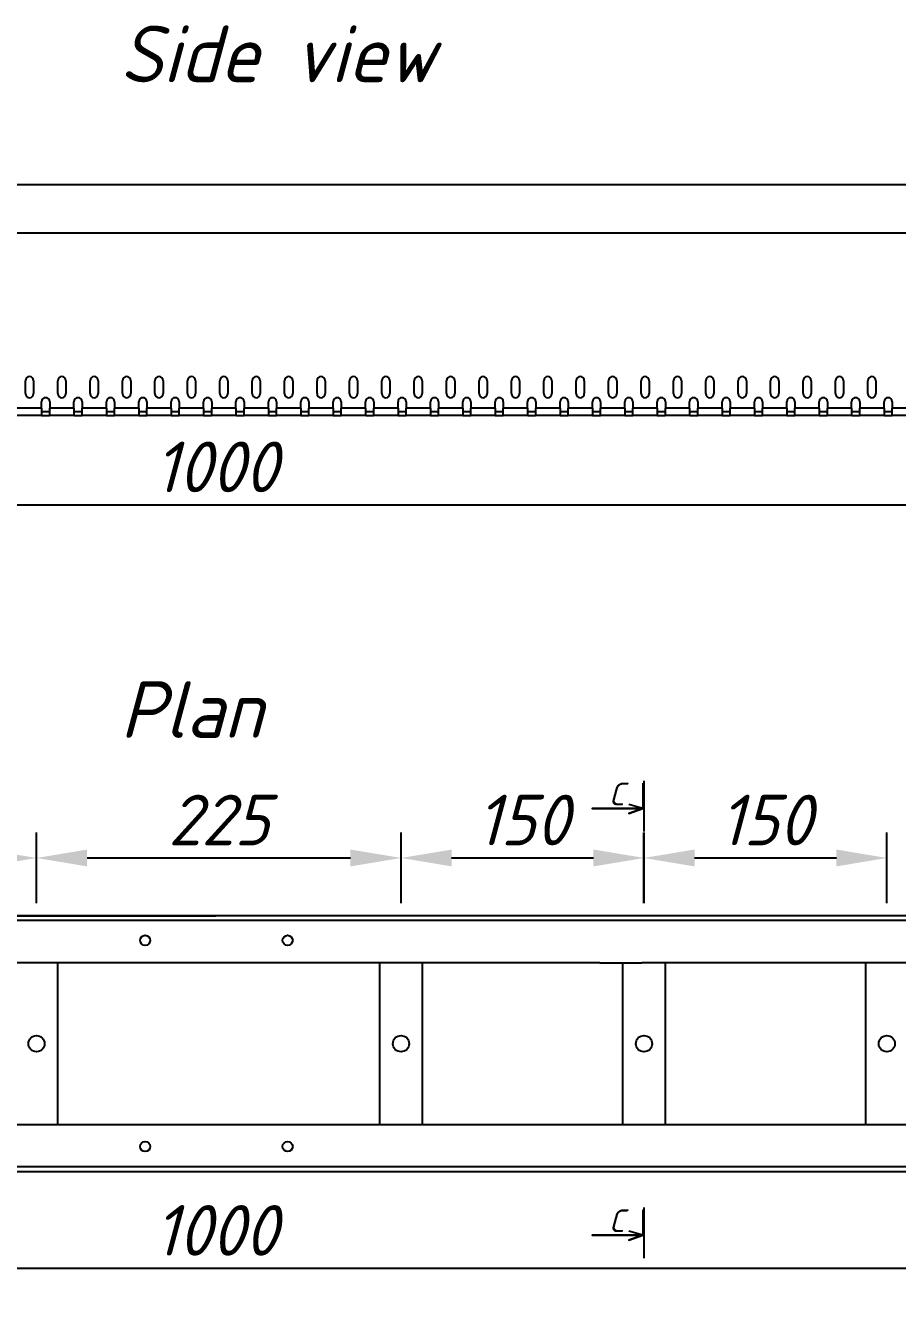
# Model space of a CAD drawing. Header units: millimetres. Extents: x 29006 to 29645, y 5570 to 5801.
# Drawn here: x 29202.9 to 29246, y 5603.5 to 5666.1 of the extents above; entities that cross this region are included whole.
import ezdxf

# ---------------------------------------------------------------- set-up
doc = ezdxf.new("R2010")
doc.units = ezdxf.units.MM
doc.linetypes.add('SLD-Сплошная', pattern=[0])
doc.styles.add('GOST-2.304_Type-B_italic', font='')
doc.styles.get('GOST-2.304_Type-B_italic').set_extended_font_data('GOST Common', italic=True)
doc.dimstyles.new('ISO-25', dxfattribs={"dimtxt": 2.5, "dimasz": 2.5, "dimexe": 1.25, "dimexo": 0.625, "dimtad": 1, "dimtoh": 1, "dimtxsty": 'GOST-2.304_Type-B_italic', "dimcen": 2.5, "dimadec": 0, "dimazin": 0, "dimtfac": 1, "dimtmove": 0, "dimatfit": 3, "dimfxl": 1, "dimarcsym": 0})

# ---------------------------------------------------------------- blocks, each defined once
blk = doc.blocks.new('*D7')
at = {"color": 0, "linetype": 'ByBlock', "lineweight": -2, "transparency": 16777216}
for p, q in [((29172.349, 5646.737), (29172.349, 5641.188)), ((29252.349, 5646.227), (29252.349, 5641.188)), ((29174.849, 5642.438), (29249.849, 5642.438))]:
    blk.add_line(p, q, dxfattribs=at)
at = {"color": 0, "linetype": 'ByBlock', "transparency": 16777216}
for points in [[(29174.849, 5642.855), (29174.849, 5642.021), (29172.349, 5642.438)], [(29249.849, 5642.855), (29249.849, 5642.021), (29252.349, 5642.438)]]:
    blk.add_solid(points, dxfattribs=at)
at = {"layer": 'Defpoints', "color": 0, "linetype": 'ByBlock', "transparency": 16777216}
for p in [(29172.349, 5647.362), (29252.349, 5646.852), (29252.349, 5642.438)]:
    blk.add_point(p, dxfattribs=at)
at = {"color": 0, "linetype": 'ByBlock', "transparency": 16777216, "insert": (29212.349, 5644.313), "char_height": 2.5, "attachment_point": 5, "style": 'GOST-2.304_Type-B_italic'}
blk.add_mtext('1000', dxfattribs=at)
blk = doc.blocks.new('*D8')
at = {"color": 0, "linetype": 'ByBlock', "lineweight": -2, "transparency": 16777216}
for p, q in [((29172.349, 5609.028), (29172.349, 5603.479)), ((29252.349, 5608.518), (29252.349, 5603.479)), ((29174.849, 5604.729), (29249.849, 5604.729))]:
    blk.add_line(p, q, dxfattribs=at)
at = {"color": 0, "linetype": 'ByBlock', "transparency": 16777216}
for points in [[(29174.849, 5605.145), (29174.849, 5604.312), (29172.349, 5604.729)], [(29249.849, 5605.145), (29249.849, 5604.312), (29252.349, 5604.729)]]:
    blk.add_solid(points, dxfattribs=at)
at = {"layer": 'Defpoints', "color": 0, "linetype": 'ByBlock', "transparency": 16777216}
for p in [(29172.349, 5609.653), (29252.349, 5609.143), (29252.349, 5604.729)]:
    blk.add_point(p, dxfattribs=at)
at = {"color": 0, "linetype": 'ByBlock', "transparency": 16777216, "insert": (29212.349, 5606.604), "char_height": 2.5, "attachment_point": 5, "style": 'GOST-2.304_Type-B_italic'}
blk.add_mtext('1000', dxfattribs=at)
blk = doc.blocks.new('*D11')
at = {"color": 0, "linetype": 'ByBlock', "lineweight": -2, "transparency": 16777216}
for p, q in [((29191.498, 5622.768), (29191.498, 5626.247)), ((29203.498, 5622.768), (29203.498, 5626.247)), ((29193.998, 5624.997), (29200.998, 5624.997))]:
    blk.add_line(p, q, dxfattribs=at)
at = {"color": 0, "linetype": 'ByBlock', "transparency": 16777216}
for points in [[(29193.998, 5625.414), (29193.998, 5624.58), (29191.498, 5624.997)], [(29200.998, 5625.414), (29200.998, 5624.58), (29203.498, 5624.997)]]:
    blk.add_solid(points, dxfattribs=at)
at = {"layer": 'Defpoints', "color": 0, "linetype": 'ByBlock', "transparency": 16777216}
for p in [(29203.498, 5624.997), (29191.498, 5622.143), (29203.498, 5622.143)]:
    blk.add_point(p, dxfattribs=at)
at = {"color": 0, "linetype": 'ByBlock', "transparency": 16777216, "insert": (29197.498, 5626.872), "char_height": 2.5, "attachment_point": 5, "style": 'GOST-2.304_Type-B_italic'}
blk.add_mtext('150', dxfattribs=at)
blk = doc.blocks.new('*D12')
at = {"color": 0, "linetype": 'ByBlock', "lineweight": -2, "transparency": 16777216}
for p, q in [((29221.498, 5622.768), (29221.498, 5626.247)), ((29233.498, 5622.768), (29233.498, 5626.247)), ((29223.998, 5624.997), (29230.998, 5624.997))]:
    blk.add_line(p, q, dxfattribs=at)
at = {"color": 0, "linetype": 'ByBlock', "transparency": 16777216}
for points in [[(29223.998, 5625.414), (29223.998, 5624.58), (29221.498, 5624.997)], [(29230.998, 5625.414), (29230.998, 5624.58), (29233.498, 5624.997)]]:
    blk.add_solid(points, dxfattribs=at)
at = {"layer": 'Defpoints', "color": 0, "linetype": 'ByBlock', "transparency": 16777216}
for p in [(29233.498, 5624.997), (29221.498, 5622.143), (29233.498, 5622.143)]:
    blk.add_point(p, dxfattribs=at)
at = {"color": 0, "linetype": 'ByBlock', "transparency": 16777216, "insert": (29227.498, 5626.872), "char_height": 2.5, "attachment_point": 5, "style": 'GOST-2.304_Type-B_italic'}
blk.add_mtext('150', dxfattribs=at)
blk = doc.blocks.new('*D13')
at = {"color": 0, "linetype": 'ByBlock', "lineweight": -2, "transparency": 16777216}
for p, q in [((29233.493, 5622.768), (29233.493, 5626.247)), ((29245.493, 5622.768), (29245.493, 5626.247)), ((29235.993, 5624.997), (29242.993, 5624.997))]:
    blk.add_line(p, q, dxfattribs=at)
at = {"color": 0, "linetype": 'ByBlock', "transparency": 16777216}
for points in [[(29235.993, 5625.414), (29235.993, 5624.58), (29233.493, 5624.997)], [(29242.993, 5625.414), (29242.993, 5624.58), (29245.493, 5624.997)]]:
    blk.add_solid(points, dxfattribs=at)
at = {"layer": 'Defpoints', "color": 0, "linetype": 'ByBlock', "transparency": 16777216}
for p in [(29245.493, 5624.997), (29233.493, 5622.143), (29245.493, 5622.143)]:
    blk.add_point(p, dxfattribs=at)
at = {"color": 0, "linetype": 'ByBlock', "transparency": 16777216, "insert": (29239.493, 5626.872), "char_height": 2.5, "attachment_point": 5, "style": 'GOST-2.304_Type-B_italic'}
blk.add_mtext('150', dxfattribs=at)
blk = doc.blocks.new('*D14')
at = {"color": 0, "linetype": 'ByBlock', "lineweight": -2, "transparency": 16777216}
for p, q in [((29203.498, 5622.768), (29203.498, 5626.247)), ((29221.498, 5622.768), (29221.498, 5626.247)), ((29205.998, 5624.997), (29218.998, 5624.997))]:
    blk.add_line(p, q, dxfattribs=at)
at = {"color": 0, "linetype": 'ByBlock', "transparency": 16777216}
for points in [[(29205.998, 5625.414), (29205.998, 5624.58), (29203.498, 5624.997)], [(29218.998, 5625.414), (29218.998, 5624.58), (29221.498, 5624.997)]]:
    blk.add_solid(points, dxfattribs=at)
at = {"layer": 'Defpoints', "color": 0, "linetype": 'ByBlock', "transparency": 16777216}
for p in [(29221.498, 5624.997), (29203.498, 5622.143), (29221.498, 5622.143)]:
    blk.add_point(p, dxfattribs=at)
at = {"color": 0, "linetype": 'ByBlock', "transparency": 16777216, "insert": (29212.498, 5626.872), "char_height": 2.5, "attachment_point": 5, "style": 'GOST-2.304_Type-B_italic'}
blk.add_mtext('225', dxfattribs=at)

msp = doc.modelspace()

# ---------------------------------------------------------------- linework, layer by layer
at = {"color": 0, "linetype": 'Continuous'}
for p, q in [((29252.349, 5658.252), (29172.349, 5658.252)), ((29252.349, 5655.852), (29172.349, 5655.852)), ((29202.949, 5647.932), (29202.949, 5648.572)), ((29203.349, 5648.572), (29203.349, 5647.932)), ((29204.549, 5647.932), (29204.549, 5648.572)), ((29204.949, 5648.572), (29204.949, 5647.932)), ((29206.149, 5647.932), (29206.149, 5648.572)), ((29206.549, 5648.572), (29206.549, 5647.932)), ((29207.749, 5647.932), (29207.749, 5648.572)), ((29208.149, 5648.572), (29208.149, 5647.932)), ((29209.349, 5647.932), (29209.349, 5648.572)), ((29209.749, 5648.572), (29209.749, 5647.932)), ((29210.949, 5647.932), (29210.949, 5648.572)), ((29211.349, 5648.572), (29211.349, 5647.932)), ((29212.549, 5647.932), (29212.549, 5648.572)), ((29212.949, 5648.572), (29212.949, 5647.932)), ((29214.149, 5647.932), (29214.149, 5648.572)), ((29214.549, 5648.572), (29214.549, 5647.932)), ((29215.749, 5647.932), (29215.749, 5648.572)), ((29216.149, 5648.572), (29216.149, 5647.932)), ((29217.349, 5647.932), (29217.349, 5648.572)), ((29217.749, 5648.572), (29217.749, 5647.932)), ((29218.949, 5647.932), (29218.949, 5648.572)), ((29219.349, 5648.572), (29219.349, 5647.932)), ((29220.549, 5647.932), (29220.549, 5648.572)), ((29220.949, 5648.572), (29220.949, 5647.932)), ((29222.149, 5647.932), (29222.149, 5648.572)), ((29222.549, 5648.572), (29222.549, 5647.932)), ((29223.749, 5647.932), (29223.749, 5648.572)), ((29224.149, 5648.572), (29224.149, 5647.932)), ((29225.349, 5647.932), (29225.349, 5648.572)), ((29225.749, 5648.572), (29225.749, 5647.932)), ((29226.949, 5647.932), (29226.949, 5648.572)), ((29227.349, 5648.572), (29227.349, 5647.932)), ((29228.549, 5647.932), (29228.549, 5648.572)), ((29228.949, 5648.572), (29228.949, 5647.932)), ((29230.149, 5647.932), (29230.149, 5648.572)), ((29230.549, 5648.572), (29230.549, 5647.932)), ((29231.749, 5647.932), (29231.749, 5648.572)), ((29232.149, 5648.572), (29232.149, 5647.932)), ((29233.349, 5647.932), (29233.349, 5648.572)), ((29233.749, 5648.572), (29233.749, 5647.932)), ((29234.949, 5647.932), (29234.949, 5648.572)), ((29235.349, 5648.572), (29235.349, 5647.932)), ((29236.549, 5647.932), (29236.549, 5648.572)), ((29236.949, 5648.572), (29236.949, 5647.932)), ((29238.149, 5647.932), (29238.149, 5648.572)), ((29238.549, 5648.572), (29238.549, 5647.932)), ((29239.749, 5647.932), (29239.749, 5648.572)), ((29240.149, 5648.572), (29240.149, 5647.932)), ((29241.349, 5647.932), (29241.349, 5648.572)), ((29241.749, 5648.572), (29241.749, 5647.932)), ((29242.949, 5647.932), (29242.949, 5648.572)), ((29243.349, 5648.572), (29243.349, 5647.932)), ((29244.549, 5647.932), (29244.549, 5648.572)), ((29244.949, 5648.572), (29244.949, 5647.932)), ((29203.749, 5647.212), (29202.549, 5647.212)), ((29203.749, 5647.212), (29203.749, 5647.532)), ((29203.749, 5647.212), (29203.749, 5646.892)), ((29204.149, 5647.532), (29204.149, 5647.212)), ((29205.349, 5647.212), (29204.149, 5647.212)), ((29204.149, 5646.892), (29204.149, 5647.212)), ((29205.349, 5647.212), (29205.349, 5647.532)), ((29205.349, 5647.212), (29205.349, 5646.892)), ((29205.749, 5647.532), (29205.749, 5647.212)), ((29206.949, 5647.212), (29205.749, 5647.212)), ((29205.749, 5646.892), (29205.749, 5647.212)), ((29206.949, 5647.212), (29206.949, 5647.532)), ((29206.949, 5647.212), (29206.949, 5646.892)), ((29207.349, 5647.532), (29207.349, 5647.212)), ((29208.549, 5647.212), (29207.349, 5647.212)), ((29207.349, 5646.892), (29207.349, 5647.212)), ((29208.549, 5647.212), (29208.549, 5647.532)), ((29208.549, 5647.212), (29208.549, 5646.892)), ((29208.949, 5647.532), (29208.949, 5647.212)), ((29210.149, 5647.212), (29208.949, 5647.212)), ((29208.949, 5646.892), (29208.949, 5647.212)), ((29210.149, 5647.212), (29210.149, 5647.532)), ((29210.149, 5647.212), (29210.149, 5646.892)), ((29210.549, 5647.532), (29210.549, 5647.212)), ((29211.749, 5647.212), (29210.549, 5647.212)), ((29210.549, 5646.892), (29210.549, 5647.212)), ((29211.749, 5647.212), (29211.749, 5647.532)), ((29211.749, 5647.212), (29211.749, 5646.892)), ((29212.149, 5647.532), (29212.149, 5647.212)), ((29213.349, 5647.212), (29212.149, 5647.212)), ((29212.149, 5646.892), (29212.149, 5647.212)), ((29213.349, 5647.212), (29213.349, 5647.532)), ((29213.349, 5647.212), (29213.349, 5646.892)), ((29213.749, 5647.532), (29213.749, 5647.212)), ((29214.949, 5647.212), (29213.749, 5647.212)), ((29213.749, 5646.892), (29213.749, 5647.212)), ((29214.949, 5647.212), (29214.949, 5647.532)), ((29214.949, 5647.212), (29214.949, 5646.892)), ((29215.349, 5647.532), (29215.349, 5647.212)), ((29216.549, 5647.212), (29215.349, 5647.212)), ((29215.349, 5646.892), (29215.349, 5647.212)), ((29216.549, 5647.212), (29216.549, 5647.532)), ((29216.549, 5647.212), (29216.549, 5646.892)), ((29216.949, 5647.532), (29216.949, 5647.212)), ((29218.149, 5647.212), (29216.949, 5647.212)), ((29216.949, 5646.892), (29216.949, 5647.212)), ((29218.149, 5647.212), (29218.149, 5647.532)), ((29218.149, 5647.212), (29218.149, 5646.892)), ((29218.549, 5647.532), (29218.549, 5647.212)), ((29219.749, 5647.212), (29218.549, 5647.212)), ((29218.549, 5646.892), (29218.549, 5647.212)), ((29219.749, 5647.212), (29219.749, 5647.532)), ((29219.749, 5647.212), (29219.749, 5646.892)), ((29220.149, 5647.532), (29220.149, 5647.212)), ((29221.349, 5647.212), (29220.149, 5647.212)), ((29220.149, 5646.892), (29220.149, 5647.212)), ((29221.349, 5647.212), (29221.349, 5647.532)), ((29221.349, 5647.212), (29221.349, 5646.892)), ((29221.749, 5647.532), (29221.749, 5647.212)), ((29222.949, 5647.212), (29221.749, 5647.212)), ((29221.749, 5646.892), (29221.749, 5647.212)), ((29222.949, 5647.212), (29222.949, 5647.532)), ((29222.949, 5647.212), (29222.949, 5646.892)), ((29223.349, 5647.532), (29223.349, 5647.212)), ((29224.549, 5647.212), (29223.349, 5647.212)), ((29223.349, 5646.892), (29223.349, 5647.212)), ((29224.549, 5647.212), (29224.549, 5647.532)), ((29224.549, 5647.212), (29224.549, 5646.892)), ((29224.949, 5647.532), (29224.949, 5647.212)), ((29226.149, 5647.212), (29224.949, 5647.212)), ((29224.949, 5646.892), (29224.949, 5647.212)), ((29226.149, 5647.212), (29226.149, 5647.532)), ((29226.149, 5647.212), (29226.149, 5646.892)), ((29226.549, 5647.532), (29226.549, 5647.212)), ((29227.749, 5647.212), (29226.549, 5647.212)), ((29226.549, 5646.892), (29226.549, 5647.212)), ((29227.749, 5647.212), (29227.749, 5647.532)), ((29227.749, 5647.212), (29227.749, 5646.892)), ((29228.149, 5647.532), (29228.149, 5647.212)), ((29229.349, 5647.212), (29228.149, 5647.212)), ((29228.149, 5646.892), (29228.149, 5647.212)), ((29229.349, 5647.212), (29229.349, 5647.532)), ((29229.349, 5647.212), (29229.349, 5646.892)), ((29229.749, 5647.532), (29229.749, 5647.212)), ((29230.949, 5647.212), (29229.749, 5647.212)), ((29229.749, 5646.892), (29229.749, 5647.212)), ((29230.949, 5647.212), (29230.949, 5647.532)), ((29230.949, 5647.212), (29230.949, 5646.892)), ((29231.349, 5647.532), (29231.349, 5647.212)), ((29232.549, 5647.212), (29231.349, 5647.212)), ((29231.349, 5646.892), (29231.349, 5647.212)), ((29232.549, 5647.212), (29232.549, 5647.532)), ((29232.549, 5647.212), (29232.549, 5646.892)), ((29232.949, 5647.532), (29232.949, 5647.212)), ((29234.149, 5647.212), (29232.949, 5647.212)), ((29232.949, 5646.892), (29232.949, 5647.212)), ((29234.149, 5647.212), (29234.149, 5647.532)), ((29234.149, 5647.212), (29234.149, 5646.892)), ((29234.549, 5647.532), (29234.549, 5647.212)), ((29235.749, 5647.212), (29234.549, 5647.212)), ((29234.549, 5646.892), (29234.549, 5647.212)), ((29235.749, 5647.212), (29235.749, 5647.532)), ((29235.749, 5647.212), (29235.749, 5646.892)), ((29236.149, 5647.532), (29236.149, 5647.212)), ((29237.349, 5647.212), (29236.149, 5647.212)), ((29236.149, 5646.892), (29236.149, 5647.212)), ((29237.349, 5647.212), (29237.349, 5647.532)), ((29237.349, 5647.212), (29237.349, 5646.892)), ((29237.749, 5647.532), (29237.749, 5647.212)), ((29238.949, 5647.212), (29237.749, 5647.212)), ((29237.749, 5646.892), (29237.749, 5647.212)), ((29238.949, 5647.212), (29238.949, 5647.532)), ((29238.949, 5647.212), (29238.949, 5646.892)), ((29239.349, 5647.532), (29239.349, 5647.212)), ((29240.549, 5647.212), (29239.349, 5647.212)), ((29239.349, 5646.892), (29239.349, 5647.212)), ((29240.549, 5647.212), (29240.549, 5647.532)), ((29240.549, 5647.212), (29240.549, 5646.892)), ((29240.949, 5647.532), (29240.949, 5647.212)), ((29242.149, 5647.212), (29240.949, 5647.212)), ((29240.949, 5646.892), (29240.949, 5647.212)), ((29242.149, 5647.212), (29242.149, 5647.532)), ((29242.149, 5647.212), (29242.149, 5646.892)), ((29242.549, 5647.532), (29242.549, 5647.212)), ((29243.749, 5647.212), (29242.549, 5647.212)), ((29242.549, 5646.892), (29242.549, 5647.212)), ((29243.749, 5647.212), (29243.749, 5647.532)), ((29243.749, 5647.212), (29243.749, 5646.892)), ((29244.149, 5647.532), (29244.149, 5647.212)), ((29245.349, 5647.212), (29244.149, 5647.212)), ((29244.149, 5646.892), (29244.149, 5647.212)), ((29245.349, 5647.212), (29245.349, 5647.532)), ((29245.349, 5647.212), (29245.349, 5646.892)), ((29245.749, 5647.532), (29245.749, 5647.212)), ((29246.949, 5647.212), (29245.749, 5647.212)), ((29245.749, 5646.892), (29245.749, 5647.212)), ((29203.753, 5646.852), (29202.545, 5646.852)), ((29203.749, 5647.052), (29204.149, 5647.052)), ((29203.753, 5646.852), (29204.145, 5646.852)), ((29205.353, 5646.852), (29204.145, 5646.852)), ((29205.349, 5647.052), (29205.749, 5647.052)), ((29205.353, 5646.852), (29205.745, 5646.852)), ((29206.953, 5646.852), (29205.745, 5646.852)), ((29206.949, 5647.052), (29207.349, 5647.052)), ((29206.953, 5646.852), (29207.345, 5646.852)), ((29208.553, 5646.852), (29207.345, 5646.852)), ((29208.549, 5647.052), (29208.949, 5647.052)), ((29208.553, 5646.852), (29208.945, 5646.852)), ((29210.153, 5646.852), (29208.945, 5646.852)), ((29210.149, 5647.052), (29210.549, 5647.052)), ((29210.153, 5646.852), (29210.545, 5646.852)), ((29211.753, 5646.852), (29210.545, 5646.852)), ((29211.749, 5647.052), (29212.149, 5647.052)), ((29211.753, 5646.852), (29212.145, 5646.852)), ((29213.353, 5646.852), (29212.145, 5646.852)), ((29213.349, 5647.052), (29213.749, 5647.052)), ((29213.353, 5646.852), (29213.745, 5646.852)), ((29214.953, 5646.852), (29213.745, 5646.852)), ((29214.949, 5647.052), (29215.349, 5647.052)), ((29214.953, 5646.852), (29215.345, 5646.852)), ((29216.553, 5646.852), (29215.345, 5646.852)), ((29216.549, 5647.052), (29216.949, 5647.052)), ((29216.553, 5646.852), (29216.945, 5646.852)), ((29218.153, 5646.852), (29216.945, 5646.852)), ((29218.149, 5647.052), (29218.549, 5647.052)), ((29218.153, 5646.852), (29218.545, 5646.852)), ((29219.753, 5646.852), (29218.545, 5646.852)), ((29219.749, 5647.052), (29220.149, 5647.052)), ((29219.753, 5646.852), (29220.145, 5646.852)), ((29221.353, 5646.852), (29220.145, 5646.852)), ((29221.349, 5647.052), (29221.749, 5647.052)), ((29221.353, 5646.852), (29221.745, 5646.852)), ((29222.953, 5646.852), (29221.745, 5646.852)), ((29222.949, 5647.052), (29223.349, 5647.052)), ((29222.953, 5646.852), (29223.345, 5646.852)), ((29224.553, 5646.852), (29223.345, 5646.852)), ((29224.549, 5647.052), (29224.949, 5647.052)), ((29224.553, 5646.852), (29224.945, 5646.852)), ((29226.153, 5646.852), (29224.945, 5646.852)), ((29226.149, 5647.052), (29226.549, 5647.052)), ((29226.153, 5646.852), (29226.545, 5646.852)), ((29227.753, 5646.852), (29226.545, 5646.852)), ((29227.749, 5647.052), (29228.149, 5647.052)), ((29227.753, 5646.852), (29228.145, 5646.852)), ((29229.353, 5646.852), (29228.145, 5646.852)), ((29229.349, 5647.052), (29229.749, 5647.052)), ((29229.353, 5646.852), (29229.745, 5646.852)), ((29230.953, 5646.852), (29229.745, 5646.852)), ((29230.949, 5647.052), (29231.349, 5647.052)), ((29230.953, 5646.852), (29231.345, 5646.852)), ((29232.553, 5646.852), (29231.345, 5646.852)), ((29232.549, 5647.052), (29232.949, 5647.052)), ((29232.553, 5646.852), (29232.945, 5646.852)), ((29234.153, 5646.852), (29232.945, 5646.852)), ((29234.149, 5647.052), (29234.549, 5647.052)), ((29234.153, 5646.852), (29234.545, 5646.852)), ((29235.753, 5646.852), (29234.545, 5646.852)), ((29235.749, 5647.052), (29236.149, 5647.052)), ((29235.753, 5646.852), (29236.145, 5646.852)), ((29237.353, 5646.852), (29236.145, 5646.852)), ((29237.349, 5647.052), (29237.749, 5647.052)), ((29237.353, 5646.852), (29237.745, 5646.852)), ((29238.953, 5646.852), (29237.745, 5646.852)), ((29238.949, 5647.052), (29239.349, 5647.052)), ((29238.953, 5646.852), (29239.345, 5646.852)), ((29240.553, 5646.852), (29239.345, 5646.852)), ((29240.549, 5647.052), (29240.949, 5647.052)), ((29240.553, 5646.852), (29240.945, 5646.852)), ((29242.153, 5646.852), (29240.945, 5646.852)), ((29242.149, 5647.052), (29242.549, 5647.052)), ((29242.153, 5646.852), (29242.545, 5646.852)), ((29243.753, 5646.852), (29242.545, 5646.852)), ((29243.749, 5647.052), (29244.149, 5647.052)), ((29243.753, 5646.852), (29244.145, 5646.852)), ((29245.353, 5646.852), (29244.145, 5646.852)), ((29245.349, 5647.052), (29245.749, 5647.052)), ((29245.353, 5646.852), (29245.745, 5646.852)), ((29246.953, 5646.852), (29245.745, 5646.852))]:
    msp.add_line(p, q, dxfattribs=at)
at = {"color": 0, "linetype": 'SLD-Сплошная'}
for p, q in [((29252.349, 5622.143), (29172.349, 5622.143)), ((29252.109, 5621.903), (29172.589, 5621.903)), ((29231.309, 5619.823), (29193.389, 5619.823)), ((29204.538, 5619.823), (29204.538, 5611.823)), ((29220.458, 5611.823), (29220.458, 5619.823)), ((29222.538, 5619.823), (29222.538, 5611.823)), ((29231.309, 5619.823), (29233.389, 5619.823)), ((29232.453, 5611.823), (29232.453, 5619.823)), ((29252.349, 5619.823), (29233.389, 5619.823)), ((29234.533, 5619.823), (29234.533, 5611.823)), ((29244.451, 5611.823), (29244.451, 5619.823)), ((29231.309, 5611.823), (29193.389, 5611.823)), ((29233.389, 5611.823), (29231.309, 5611.823)), ((29252.349, 5611.823), (29233.389, 5611.823)), ((29252.109, 5609.743), (29172.589, 5609.743)), ((29252.349, 5609.503), (29172.349, 5609.503))]:
    msp.add_line(p, q, dxfattribs=at)
at = {"color": 0}
msp.add_line((29172.349, 5622.143), (29212.349, 5622.143), dxfattribs=at)
at = {"color": 0, "linetype": 'ByBlock'}
for points in [[(29233.43, 5628.689), (29233.43, 5627.439), (29230.93, 5627.439), (29233.43, 5627.439), (29232.749, 5627.198), (29233.43, 5627.439), (29232.749, 5627.643)], [(29233.491, 5628.809), (29233.491, 5626.309)], [(29233.491, 5628.809), (29233.491, 5626.309)], [(29233.43, 5607.611), (29233.43, 5606.361), (29230.93, 5606.361), (29233.43, 5606.361), (29232.749, 5606.12), (29233.43, 5606.361), (29232.749, 5606.565)], [(29233.491, 5607.731), (29233.491, 5605.231)], [(29233.491, 5607.731), (29233.491, 5605.231)]]:
    msp.add_lwpolyline(points, dxfattribs=at)
at = {"color": 0, "linetype": 'SLD-Сплошная'}
for centre, radius in [((29208.866, 5620.928), 0.25), ((29215.9, 5620.928), 0.25), ((29203.498, 5615.823), 0.4), ((29221.498, 5615.823), 0.4), ((29233.493, 5615.823), 0.4), ((29245.488, 5615.823), 0.4), ((29208.866, 5610.742), 0.25), ((29215.9, 5610.742), 0.25)]:
    msp.add_circle(centre, radius, dxfattribs=at)
at = {"color": 0, "linetype": 'Continuous'}
for centre, start, end in [((29203.149, 5648.572), 0, 180), ((29204.749, 5648.572), 0, 180), ((29206.349, 5648.572), 0, 180), ((29207.949, 5648.572), 0, 180), ((29209.549, 5648.572), 0, 180), ((29211.149, 5648.572), 0, 180), ((29212.749, 5648.572), 0, 180), ((29214.349, 5648.572), 0, 180), ((29215.949, 5648.572), 0, 180), ((29217.549, 5648.572), 0, 180), ((29219.149, 5648.572), 0, 180), ((29220.749, 5648.572), 0, 180), ((29222.349, 5648.572), 0, 180), ((29223.949, 5648.572), 0, 180), ((29225.549, 5648.572), 0, 180), ((29227.149, 5648.572), 0, 180), ((29228.749, 5648.572), 0, 180), ((29230.349, 5648.572), 0, 180), ((29231.949, 5648.572), 0, 180), ((29233.549, 5648.572), 0, 180), ((29235.149, 5648.572), 0, 180), ((29236.749, 5648.572), 0, 180), ((29238.349, 5648.572), 0, 180), ((29239.949, 5648.572), 0, 180), ((29241.549, 5648.572), 0, 180), ((29243.149, 5648.572), 0, 180), ((29244.749, 5648.572), 0, 180), ((29203.149, 5647.932), 180, 0), ((29204.749, 5647.932), 180, 0), ((29206.349, 5647.932), 180, 0), ((29207.949, 5647.932), 180, 0), ((29209.549, 5647.932), 180, 0), ((29211.149, 5647.932), 180, 0), ((29212.749, 5647.932), 180, 0), ((29214.349, 5647.932), 180, 0), ((29215.949, 5647.932), 180, 0), ((29217.549, 5647.932), 180, 0), ((29219.149, 5647.932), 180, 0), ((29220.749, 5647.932), 180, 0), ((29222.349, 5647.932), 180, 0), ((29223.949, 5647.932), 180, 0), ((29225.549, 5647.932), 180, 0), ((29227.149, 5647.932), 180, 0), ((29228.749, 5647.932), 180, 0), ((29230.349, 5647.932), 180, 0), ((29231.949, 5647.932), 180, 0), ((29233.549, 5647.932), 180, 0), ((29235.149, 5647.932), 180, 0), ((29236.749, 5647.932), 180, 0), ((29238.349, 5647.932), 180, 0), ((29239.949, 5647.932), 180, 0), ((29241.549, 5647.932), 180, 0), ((29243.149, 5647.932), 180, 0), ((29244.749, 5647.932), 180, 0), ((29203.949, 5647.532), 0, 180), ((29205.549, 5647.532), 0, 180), ((29207.149, 5647.532), 0, 180), ((29208.749, 5647.532), 0, 180), ((29210.349, 5647.532), 0, 180), ((29211.949, 5647.532), 0, 180), ((29213.549, 5647.532), 0, 180), ((29215.149, 5647.532), 0, 180), ((29216.749, 5647.532), 0, 180), ((29218.349, 5647.532), 0, 180), ((29219.949, 5647.532), 0, 180), ((29221.549, 5647.532), 0, 180), ((29223.149, 5647.532), 0, 180), ((29224.749, 5647.532), 0, 180), ((29226.349, 5647.532), 0, 180), ((29227.949, 5647.532), 0, 180), ((29229.549, 5647.532), 0, 180), ((29231.149, 5647.532), 0, 180), ((29232.749, 5647.532), 0, 180), ((29234.349, 5647.532), 0, 180), ((29235.949, 5647.532), 0, 180), ((29237.549, 5647.532), 0, 180), ((29239.149, 5647.532), 0, 180), ((29240.749, 5647.532), 0, 180), ((29242.349, 5647.532), 0, 180), ((29243.949, 5647.532), 0, 180), ((29245.549, 5647.532), 0, 180)]:
    msp.add_arc(centre, 0.2, start, end, dxfattribs=at)
for points, knots in [([(29203.749, 5646.892), (29203.749, 5646.879), (29203.75, 5646.869), (29203.752, 5646.855), (29203.753, 5646.852), (29203.753, 5646.852)], [0, 0, 0, 0, 0.5, 0.5, 1, 1, 1, 1]), ([(29204.145, 5646.852), (29204.145, 5646.852), (29204.146, 5646.855), (29204.147, 5646.865), (29204.148, 5646.87), (29204.149, 5646.88), (29204.149, 5646.885), (29204.149, 5646.892)], [0, 0, 0, 0, 0.5, 0.5, 0.75, 0.75, 1, 1, 1, 1]), ([(29205.349, 5646.892), (29205.349, 5646.879), (29205.35, 5646.869), (29205.352, 5646.855), (29205.353, 5646.852), (29205.353, 5646.852)], [0, 0, 0, 0, 0.5, 0.5, 1, 1, 1, 1]), ([(29205.745, 5646.852), (29205.745, 5646.852), (29205.746, 5646.855), (29205.747, 5646.865), (29205.748, 5646.87), (29205.749, 5646.88), (29205.749, 5646.885), (29205.749, 5646.892)], [0, 0, 0, 0, 0.5, 0.5, 0.75, 0.75, 1, 1, 1, 1]), ([(29206.949, 5646.892), (29206.949, 5646.879), (29206.95, 5646.869), (29206.952, 5646.855), (29206.953, 5646.852), (29206.953, 5646.852)], [0, 0, 0, 0, 0.5, 0.5, 1, 1, 1, 1]), ([(29207.345, 5646.852), (29207.345, 5646.852), (29207.346, 5646.855), (29207.347, 5646.865), (29207.348, 5646.87), (29207.349, 5646.88), (29207.349, 5646.885), (29207.349, 5646.892)], [0, 0, 0, 0, 0.5, 0.5, 0.75, 0.75, 1, 1, 1, 1]), ([(29208.549, 5646.892), (29208.549, 5646.879), (29208.55, 5646.869), (29208.552, 5646.855), (29208.553, 5646.852), (29208.553, 5646.852)], [0, 0, 0, 0, 0.5, 0.5, 1, 1, 1, 1]), ([(29208.945, 5646.852), (29208.945, 5646.852), (29208.946, 5646.855), (29208.947, 5646.865), (29208.948, 5646.87), (29208.949, 5646.88), (29208.949, 5646.885), (29208.949, 5646.892)], [0, 0, 0, 0, 0.5, 0.5, 0.75, 0.75, 1, 1, 1, 1]), ([(29210.149, 5646.892), (29210.149, 5646.879), (29210.15, 5646.869), (29210.152, 5646.855), (29210.153, 5646.852), (29210.153, 5646.852)], [0, 0, 0, 0, 0.5, 0.5, 1, 1, 1, 1]), ([(29210.545, 5646.852), (29210.545, 5646.852), (29210.546, 5646.855), (29210.547, 5646.865), (29210.548, 5646.87), (29210.549, 5646.88), (29210.549, 5646.885), (29210.549, 5646.892)], [0, 0, 0, 0, 0.5, 0.5, 0.75, 0.75, 1, 1, 1, 1]), ([(29211.749, 5646.892), (29211.749, 5646.879), (29211.75, 5646.869), (29211.752, 5646.855), (29211.753, 5646.852), (29211.753, 5646.852)], [0, 0, 0, 0, 0.5, 0.5, 1, 1, 1, 1]), ([(29212.145, 5646.852), (29212.145, 5646.852), (29212.146, 5646.855), (29212.147, 5646.865), (29212.148, 5646.87), (29212.149, 5646.88), (29212.149, 5646.885), (29212.149, 5646.892)], [0, 0, 0, 0, 0.5, 0.5, 0.75, 0.75, 1, 1, 1, 1]), ([(29213.349, 5646.892), (29213.349, 5646.879), (29213.35, 5646.869), (29213.352, 5646.855), (29213.353, 5646.852), (29213.353, 5646.852)], [0, 0, 0, 0, 0.5, 0.5, 1, 1, 1, 1]), ([(29213.745, 5646.852), (29213.745, 5646.852), (29213.746, 5646.855), (29213.747, 5646.865), (29213.748, 5646.87), (29213.749, 5646.88), (29213.749, 5646.885), (29213.749, 5646.892)], [0, 0, 0, 0, 0.5, 0.5, 0.75, 0.75, 1, 1, 1, 1]), ([(29214.949, 5646.892), (29214.949, 5646.879), (29214.95, 5646.869), (29214.952, 5646.855), (29214.953, 5646.852), (29214.953, 5646.852)], [0, 0, 0, 0, 0.5, 0.5, 1, 1, 1, 1]), ([(29215.345, 5646.852), (29215.345, 5646.852), (29215.346, 5646.855), (29215.347, 5646.865), (29215.348, 5646.87), (29215.349, 5646.88), (29215.349, 5646.885), (29215.349, 5646.892)], [0, 0, 0, 0, 0.5, 0.5, 0.75, 0.75, 1, 1, 1, 1]), ([(29216.549, 5646.892), (29216.549, 5646.879), (29216.55, 5646.869), (29216.552, 5646.855), (29216.553, 5646.852), (29216.553, 5646.852)], [0, 0, 0, 0, 0.5, 0.5, 1, 1, 1, 1]), ([(29216.945, 5646.852), (29216.945, 5646.852), (29216.946, 5646.855), (29216.947, 5646.865), (29216.948, 5646.87), (29216.949, 5646.88), (29216.949, 5646.885), (29216.949, 5646.892)], [0, 0, 0, 0, 0.5, 0.5, 0.75, 0.75, 1, 1, 1, 1]), ([(29218.149, 5646.892), (29218.149, 5646.879), (29218.15, 5646.869), (29218.152, 5646.855), (29218.153, 5646.852), (29218.153, 5646.852)], [0, 0, 0, 0, 0.5, 0.5, 1, 1, 1, 1]), ([(29218.545, 5646.852), (29218.545, 5646.852), (29218.546, 5646.855), (29218.547, 5646.865), (29218.548, 5646.87), (29218.549, 5646.88), (29218.549, 5646.885), (29218.549, 5646.892)], [0, 0, 0, 0, 0.5, 0.5, 0.75, 0.75, 1, 1, 1, 1]), ([(29219.749, 5646.892), (29219.749, 5646.879), (29219.75, 5646.869), (29219.752, 5646.855), (29219.753, 5646.852), (29219.753, 5646.852)], [0, 0, 0, 0, 0.5, 0.5, 1, 1, 1, 1]), ([(29220.145, 5646.852), (29220.145, 5646.852), (29220.146, 5646.855), (29220.147, 5646.865), (29220.148, 5646.87), (29220.149, 5646.88), (29220.149, 5646.885), (29220.149, 5646.892)], [0, 0, 0, 0, 0.5, 0.5, 0.75, 0.75, 1, 1, 1, 1]), ([(29221.349, 5646.892), (29221.349, 5646.879), (29221.35, 5646.869), (29221.352, 5646.855), (29221.353, 5646.852), (29221.353, 5646.852)], [0, 0, 0, 0, 0.5, 0.5, 1, 1, 1, 1]), ([(29221.745, 5646.852), (29221.745, 5646.852), (29221.746, 5646.855), (29221.747, 5646.865), (29221.748, 5646.87), (29221.749, 5646.88), (29221.749, 5646.885), (29221.749, 5646.892)], [0, 0, 0, 0, 0.5, 0.5, 0.75, 0.75, 1, 1, 1, 1]), ([(29222.949, 5646.892), (29222.949, 5646.879), (29222.95, 5646.869), (29222.952, 5646.855), (29222.953, 5646.852), (29222.953, 5646.852)], [0, 0, 0, 0, 0.5, 0.5, 1, 1, 1, 1]), ([(29223.345, 5646.852), (29223.345, 5646.852), (29223.346, 5646.855), (29223.347, 5646.865), (29223.348, 5646.87), (29223.349, 5646.88), (29223.349, 5646.885), (29223.349, 5646.892)], [0, 0, 0, 0, 0.5, 0.5, 0.75, 0.75, 1, 1, 1, 1]), ([(29224.549, 5646.892), (29224.549, 5646.879), (29224.55, 5646.869), (29224.552, 5646.855), (29224.553, 5646.852), (29224.553, 5646.852)], [0, 0, 0, 0, 0.5, 0.5, 1, 1, 1, 1]), ([(29224.945, 5646.852), (29224.945, 5646.852), (29224.946, 5646.855), (29224.947, 5646.865), (29224.948, 5646.87), (29224.949, 5646.88), (29224.949, 5646.885), (29224.949, 5646.892)], [0, 0, 0, 0, 0.5, 0.5, 0.75, 0.75, 1, 1, 1, 1]), ([(29226.149, 5646.892), (29226.149, 5646.879), (29226.15, 5646.869), (29226.152, 5646.855), (29226.153, 5646.852), (29226.153, 5646.852)], [0, 0, 0, 0, 0.5, 0.5, 1, 1, 1, 1]), ([(29226.545, 5646.852), (29226.545, 5646.852), (29226.546, 5646.855), (29226.547, 5646.865), (29226.548, 5646.87), (29226.549, 5646.88), (29226.549, 5646.885), (29226.549, 5646.892)], [0, 0, 0, 0, 0.5, 0.5, 0.75, 0.75, 1, 1, 1, 1]), ([(29227.749, 5646.892), (29227.749, 5646.879), (29227.75, 5646.869), (29227.752, 5646.855), (29227.753, 5646.852), (29227.753, 5646.852)], [0, 0, 0, 0, 0.5, 0.5, 1, 1, 1, 1]), ([(29228.145, 5646.852), (29228.145, 5646.852), (29228.146, 5646.855), (29228.147, 5646.865), (29228.148, 5646.87), (29228.149, 5646.88), (29228.149, 5646.885), (29228.149, 5646.892)], [0, 0, 0, 0, 0.5, 0.5, 0.75, 0.75, 1, 1, 1, 1]), ([(29229.349, 5646.892), (29229.349, 5646.879), (29229.35, 5646.869), (29229.352, 5646.855), (29229.353, 5646.852), (29229.353, 5646.852)], [0, 0, 0, 0, 0.5, 0.5, 1, 1, 1, 1]), ([(29229.745, 5646.852), (29229.745, 5646.852), (29229.746, 5646.855), (29229.747, 5646.865), (29229.748, 5646.87), (29229.749, 5646.88), (29229.749, 5646.885), (29229.749, 5646.892)], [0, 0, 0, 0, 0.5, 0.5, 0.75, 0.75, 1, 1, 1, 1]), ([(29230.949, 5646.892), (29230.949, 5646.879), (29230.95, 5646.869), (29230.952, 5646.855), (29230.953, 5646.852), (29230.953, 5646.852)], [0, 0, 0, 0, 0.5, 0.5, 1, 1, 1, 1]), ([(29231.345, 5646.852), (29231.345, 5646.852), (29231.346, 5646.855), (29231.347, 5646.865), (29231.348, 5646.87), (29231.349, 5646.88), (29231.349, 5646.885), (29231.349, 5646.892)], [0, 0, 0, 0, 0.5, 0.5, 0.75, 0.75, 1, 1, 1, 1]), ([(29232.549, 5646.892), (29232.549, 5646.879), (29232.55, 5646.869), (29232.552, 5646.855), (29232.553, 5646.852), (29232.553, 5646.852)], [0, 0, 0, 0, 0.5, 0.5, 1, 1, 1, 1]), ([(29232.945, 5646.852), (29232.945, 5646.852), (29232.946, 5646.855), (29232.947, 5646.865), (29232.948, 5646.87), (29232.949, 5646.88), (29232.949, 5646.885), (29232.949, 5646.892)], [0, 0, 0, 0, 0.5, 0.5, 0.75, 0.75, 1, 1, 1, 1]), ([(29234.149, 5646.892), (29234.149, 5646.879), (29234.15, 5646.869), (29234.152, 5646.855), (29234.153, 5646.852), (29234.153, 5646.852)], [0, 0, 0, 0, 0.5, 0.5, 1, 1, 1, 1]), ([(29234.545, 5646.852), (29234.545, 5646.852), (29234.546, 5646.855), (29234.547, 5646.865), (29234.548, 5646.87), (29234.549, 5646.88), (29234.549, 5646.885), (29234.549, 5646.892)], [0, 0, 0, 0, 0.5, 0.5, 0.75, 0.75, 1, 1, 1, 1]), ([(29235.749, 5646.892), (29235.749, 5646.879), (29235.75, 5646.869), (29235.752, 5646.855), (29235.753, 5646.852), (29235.753, 5646.852)], [0, 0, 0, 0, 0.5, 0.5, 1, 1, 1, 1]), ([(29236.145, 5646.852), (29236.145, 5646.852), (29236.146, 5646.855), (29236.147, 5646.865), (29236.148, 5646.87), (29236.149, 5646.88), (29236.149, 5646.885), (29236.149, 5646.892)], [0, 0, 0, 0, 0.5, 0.5, 0.75, 0.75, 1, 1, 1, 1]), ([(29237.349, 5646.892), (29237.349, 5646.879), (29237.35, 5646.869), (29237.352, 5646.855), (29237.353, 5646.852), (29237.353, 5646.852)], [0, 0, 0, 0, 0.5, 0.5, 1, 1, 1, 1]), ([(29237.745, 5646.852), (29237.745, 5646.852), (29237.746, 5646.855), (29237.747, 5646.865), (29237.748, 5646.87), (29237.749, 5646.88), (29237.749, 5646.885), (29237.749, 5646.892)], [0, 0, 0, 0, 0.5, 0.5, 0.75, 0.75, 1, 1, 1, 1]), ([(29238.949, 5646.892), (29238.949, 5646.879), (29238.95, 5646.869), (29238.952, 5646.855), (29238.953, 5646.852), (29238.953, 5646.852)], [0, 0, 0, 0, 0.5, 0.5, 1, 1, 1, 1]), ([(29239.345, 5646.852), (29239.345, 5646.852), (29239.346, 5646.855), (29239.347, 5646.865), (29239.348, 5646.87), (29239.349, 5646.88), (29239.349, 5646.885), (29239.349, 5646.892)], [0, 0, 0, 0, 0.5, 0.5, 0.75, 0.75, 1, 1, 1, 1]), ([(29240.549, 5646.892), (29240.549, 5646.879), (29240.55, 5646.869), (29240.552, 5646.855), (29240.553, 5646.852), (29240.553, 5646.852)], [0, 0, 0, 0, 0.5, 0.5, 1, 1, 1, 1]), ([(29240.945, 5646.852), (29240.945, 5646.852), (29240.946, 5646.855), (29240.947, 5646.865), (29240.948, 5646.87), (29240.949, 5646.88), (29240.949, 5646.885), (29240.949, 5646.892)], [0, 0, 0, 0, 0.5, 0.5, 0.75, 0.75, 1, 1, 1, 1]), ([(29242.149, 5646.892), (29242.149, 5646.879), (29242.15, 5646.869), (29242.152, 5646.855), (29242.153, 5646.852), (29242.153, 5646.852)], [0, 0, 0, 0, 0.5, 0.5, 1, 1, 1, 1]), ([(29242.545, 5646.852), (29242.545, 5646.852), (29242.546, 5646.855), (29242.547, 5646.865), (29242.548, 5646.87), (29242.549, 5646.88), (29242.549, 5646.885), (29242.549, 5646.892)], [0, 0, 0, 0, 0.5, 0.5, 0.75, 0.75, 1, 1, 1, 1]), ([(29243.749, 5646.892), (29243.749, 5646.879), (29243.75, 5646.869), (29243.752, 5646.855), (29243.753, 5646.852), (29243.753, 5646.852)], [0, 0, 0, 0, 0.5, 0.5, 1, 1, 1, 1]), ([(29244.145, 5646.852), (29244.145, 5646.852), (29244.146, 5646.855), (29244.147, 5646.865), (29244.148, 5646.87), (29244.149, 5646.88), (29244.149, 5646.885), (29244.149, 5646.892)], [0, 0, 0, 0, 0.5, 0.5, 0.75, 0.75, 1, 1, 1, 1]), ([(29245.349, 5646.892), (29245.349, 5646.879), (29245.35, 5646.869), (29245.352, 5646.855), (29245.353, 5646.852), (29245.353, 5646.852)], [0, 0, 0, 0, 0.5, 0.5, 1, 1, 1, 1]), ([(29245.745, 5646.852), (29245.745, 5646.852), (29245.746, 5646.855), (29245.747, 5646.865), (29245.748, 5646.87), (29245.749, 5646.88), (29245.749, 5646.885), (29245.749, 5646.892)], [0, 0, 0, 0, 0.5, 0.5, 0.75, 0.75, 1, 1, 1, 1])]:
    msp.add_open_spline(points, degree=3, knots=knots, dxfattribs=at)

# ---------------------------------------------------------------- texts
at = {"color": 0, "style": 'GOST-2.304_Type-B_italic'}
for s, insert, char_height, attachment_point in [('Side view', (29207.613, 5666.112), 2.8, 1), ('Plan', (29207.621, 5633.727), 2.8, 1), (' C', (29232.525, 5628.72), 1.125, 3), (' C', (29232.525, 5607.643), 1.125, 3)]:
    msp.add_mtext_dynamic_manual_height_columns(s, width=21060, gutter_width=12.5, heights=[0], dxfattribs=dict(at, insert=insert, char_height=char_height, attachment_point=attachment_point))

# ---------------------------------------------------------------- dimensions: what is measured, and where the dimension line sits
at = {"color": 0, "linetype": 'ByBlock'}
for base, p1, p2, text, picture, middle in [((29252.349, 5642.438), (29172.349, 5647.362), (29252.349, 5646.852), '1000', '*D7', (29212.349, 5644.313)), ((29203.498, 5624.997), (29191.498, 5622.143), (29203.498, 5622.143), '150', '*D11', (29197.498, 5626.872)), ((29221.498, 5624.997), (29203.498, 5622.143), (29221.498, 5622.143), '225', '*D14', (29212.498, 5626.872)), ((29233.498, 5624.997), (29221.498, 5622.143), (29233.498, 5622.143), '150', '*D12', (29227.498, 5626.872)), ((29245.493, 5624.997), (29233.493, 5622.143), (29245.493, 5622.143), '150', '*D13', (29239.493, 5626.872)), ((29252.349, 5604.729), (29172.349, 5609.653), (29252.349, 5609.143), '1000', '*D8', (29212.349, 5606.604))]:
    dim = msp.add_linear_dim(base=base, p1=p1, p2=p2, text=text, dimstyle='ISO-25', dxfattribs=at)
    dim.commit()
    dim.dimension.update_dxf_attribs({"geometry": picture, "text_midpoint": middle})

doc.saveas('drawing.dxf')
